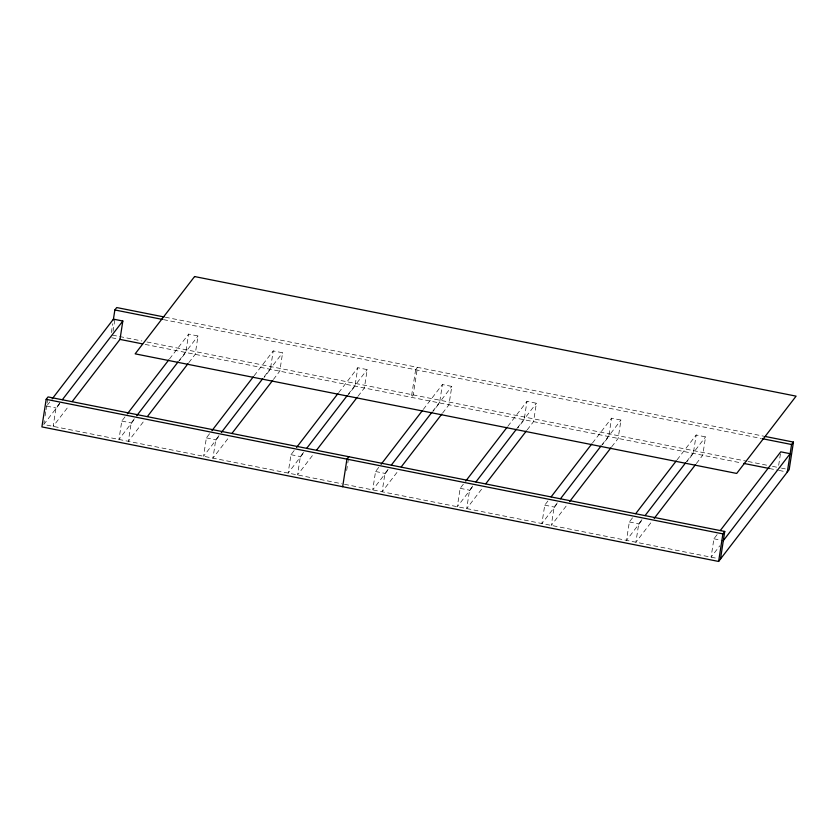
<?xml version="1.0" encoding="UTF-8"?>
<svg xmlns="http://www.w3.org/2000/svg" width="838" height="838" viewBox="0 0 838 838"><rect width="100%" height="100%" fill="white"/><g stroke="black" fill="none" stroke-linecap="round" stroke-linejoin="round"><path stroke-width="0.63" stroke-dasharray="4.19 3.14" d="M43.943 423.274L44.341 420.739M45.084 415.92L45.891 410.704M46.038 409.792L46.865 404.44M47.054 403.183L47.829 398.176M59.98 402.806L55.999 407.98L53.15 426.364L69.072 405.655M111.349 332.634L112.721 323.751M113.025 331.356L114.963 318.828M124.977 416.915L121.793 421.064L118.944 439.447L134.855 418.738M134.373 418.791L131.189 422.928L128.35 441.312L144.262 420.613M188.812 362.634L195.181 354.359L198.019 335.975L188.623 334.1L185.785 352.484L179.416 360.769M209.563 433.738L206.378 437.876L203.54 456.26L219.451 435.561M218.969 435.603L215.785 439.751L212.936 458.135L228.847 437.426M273.408 379.457L279.766 371.171L282.616 352.788L273.219 350.923L270.37 369.307L264.001 377.582M294.159 450.551L290.975 454.699L288.125 473.082L304.037 452.373M303.555 452.426L300.371 456.563L297.532 474.947L313.443 454.248M357.994 396.269L364.362 387.994L367.201 369.61L357.805 367.735L354.956 386.119L348.598 394.405M346.66 470.506L347.623 464.242M347.822 462.985L348.598 457.967M378.745 467.374L375.56 471.511L372.721 489.895L388.633 469.196M388.141 469.238L384.967 473.386L382.118 491.77L398.029 471.061M442.579 413.092L448.948 404.806L451.797 386.423L442.391 384.558L439.552 402.942L433.183 411.217M463.341 484.186L460.156 488.334L457.307 506.718L473.219 486.009M472.737 486.061L469.552 490.199L466.703 508.582L482.615 487.884M527.175 429.904L533.544 421.629L536.383 403.246L526.987 401.371L524.138 419.754L517.779 428.04M547.926 501.009L544.742 505.146L541.903 523.53L557.815 502.831M557.322 502.873L554.138 507.021L551.299 525.405L567.211 504.696M611.761 446.727L618.13 438.442L620.979 420.058L611.572 418.193L608.734 436.577L602.365 444.852M632.512 517.821L629.338 521.969L626.489 540.353L642.4 519.644M641.918 519.696L638.734 523.834L635.885 542.217L651.796 521.519M696.357 463.54L702.715 455.264L705.565 436.881L696.169 435.006L693.319 453.389L686.951 461.675M717.108 534.644L713.924 538.782L711.074 557.165L719.832 545.779M778.67 465.31L780.566 453.054M47.399 405.079L49.788 401.968M59.666 403.79L43.754 424.499L341.956 483.777M169.527 358.947L188.623 334.1M178.934 360.811L198.019 335.975M254.124 375.77L273.219 350.923M264.316 376.597L282.616 352.788M338.709 392.582L357.805 367.735M348.105 394.447L367.201 369.61M423.305 409.405L442.391 384.558M432.701 411.269L451.797 386.423M507.891 426.217L526.987 401.371M517.287 428.082L536.383 403.246M592.476 443.04L611.572 418.193M601.883 444.905L620.979 420.058M677.073 459.853L696.169 435.006M686.469 461.728L705.565 436.881M165.348 317.214L763.921 436.221M163.494 319.634L760.778 438.379M112.449 335.116L141.884 340.972M146.996 341.988L746.826 461.246M748.104 461.497L767.357 465.32M772.489 466.347L780.188 467.876M781.466 468.128L785.321 468.892M111.768 337.766L118.807 339.17M145.142 344.408L741.117 462.89M769.347 468.505L778.324 470.296M779.089 470.443L787.311 472.077M46.603 406.116L55.999 407.98M121.793 421.064L131.189 422.928M206.378 437.876L215.785 439.751M290.975 454.699L300.371 456.563M375.56 471.511L384.967 473.386M460.156 488.334L469.552 490.199M544.742 505.146L554.138 507.021M629.338 521.969L638.734 523.834M713.924 538.782L723.32 540.657M344.523 484.291L717.915 558.527M415.627 369.757L411.353 397.327L413.207 394.918L417.481 367.337L415.627 369.757"/><path stroke-width="1.26" d="M720.481 559.04L724.744 531.46L48.028 396.919L46.174 399.338L41.9 426.909L718.616 561.45L789.166 469.657L793.439 442.087L765.209 436.472M113.308 319.99L114.858 309.966L116.712 307.546L164.07 316.963M52.176 398.867L113.434 319.152L122.83 321.017L119.991 339.4L72.246 401.517M342.669 486.71L346.932 459.13L348.786 456.72M718.616 561.45L722.89 533.879L724.744 531.46M787.311 472.077L791.575 444.507L793.439 442.087M62.368 399.695L122.83 321.017M127.366 413.815L168.731 359.984M136.762 415.679L178.138 361.848M147.446 416.465L188.016 363.671M211.951 430.627L253.327 376.796M221.347 432.502L262.723 378.671M232.032 433.288L272.612 380.483M296.547 447.45L337.913 393.619M306.739 448.288L347.309 395.484M316.617 450.1L357.198 397.306M381.133 464.262L422.509 410.431M391.325 465.1L431.905 412.306M401.213 466.923L441.783 414.129M465.719 481.085L507.095 427.254M475.921 481.923L516.491 429.119M485.799 483.736L526.379 430.942M551.111 496.871L591.68 444.067M560.507 498.736L601.087 445.942M569.599 501.595L610.965 447.764M635.696 513.684L676.276 460.89M645.103 515.559L685.673 462.754M654.185 518.408L695.561 464.577M720.292 530.506L780.754 451.829L790.15 453.693L723.32 540.657M114.858 309.966L162.216 319.372M762.067 438.641L791.575 444.507M119.551 339.317L142.586 343.894M743.683 463.404L769.347 468.505M46.174 399.338L722.89 533.879M194.573 276.55L135.159 353.846L736.696 473.439L796.1 396.144L194.573 276.55"/></g></svg>
